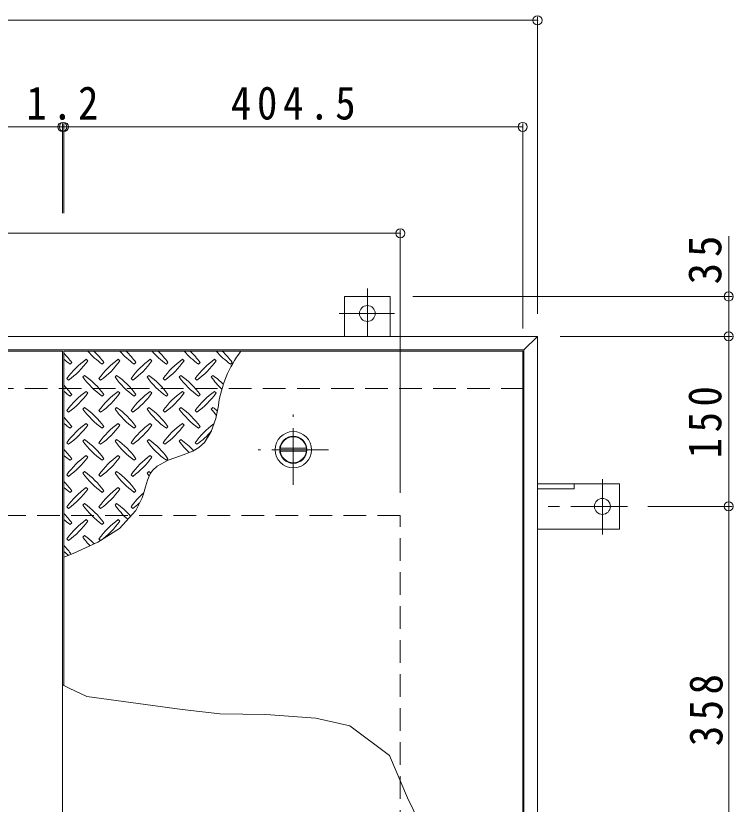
# Model space of a CAD drawing. Units: millimetres at full size, sheet at 1:10. Extents: x -2452 to 2730, y -1962 to 1888.
# Drawn here: x -1298 to -666, y 1007 to 1702 of the extents above; entities that cross this region are included whole.
import ezdxf

# ---------------------------------------------------------------- set-up
doc = ezdxf.new("R2010")
doc.units = ezdxf.units.MM
doc.header["$LTSCALE"] = 10
doc.header["$PDMODE"] = 32
doc.header["$PDSIZE"] = 8
doc.linetypes.add('CHAIN1', pattern=[8, 5, -1, 1, -1])
doc.linetypes.add('DASHED2', pattern=[3, 2, -1])
for name, color, linetype, lineweight in [('0-1_躯体', 2, 'CHAIN1', 9), ('0-2_仕上', 3, 'Continuous', 9), ('0-3_建具', 4, 'Continuous', 9), ('0-5_寸法', 4, 'Continuous', 9), ('0-9', 134, 'Continuous', 5), ('0-C', 2, 'Continuous', 9), ('0-E', 3, 'Continuous', 9), ('0-F', 7, 'Continuous', 9)]:
    doc.layers.add(name, color=color, linetype=linetype, lineweight=lineweight)
doc.styles.add('ＭＳ ゴシック', font='')
doc.styles.get('ＭＳ ゴシック').set_extended_font_data('MS Gothic')

msp = doc.modelspace()

# ---------------------------------------------------------------- linework, layer by layer
at = {"layer": '0-1_躯体', "linetype": 'DASHED2'}
for p, q in [((-850.21, 1373.47), (-2068.21, 1373.47)), ((-959.21, 1261.47), (-1959.21, 1261.47)), ((-959.21, 561.47), (-959.21, 1261.47))]:
    msp.add_line(p, q, dxfattribs=at)
at = {"layer": '0-1_躯体'}
for p, q in [((-1053.46, 1288.47), (-1053.46, 1350.47)), ((-1022.46, 1319.47), (-1084.46, 1319.47))]:
    msp.add_line(p, q, dxfattribs=at)
at = {"layer": '0-2_仕上'}
for p, q in [((-1661.46, 1406.47), (-1256.96, 1406.47)), ((-1256.96, 1406.47), (-1256.96, 416.47)), ((-1255.71, 1406.47), (-851.21, 1406.47)), ((-1255.71, 1111.4), (-1255.71, 1406.47)), ((-851.21, 1406.47), (-851.21, 932.24))]:
    msp.add_line(p, q, dxfattribs=at)
at = {"layer": '0-3_建具'}
for p, q in [((-2080.21, 1419.47), (-838.21, 1419.47)), ((-838.21, 1419.47), (-850.21, 1407.47)), ((-838.21, 403.47), (-838.21, 1419.47)), ((-2068.21, 1407.47), (-850.21, 1407.47)), ((-850.21, 415.47), (-850.21, 1407.47))]:
    msp.add_line(p, q, dxfattribs=at)
at = {"layer": '0-5_寸法', "color": 7}
for p, q in [((-669.69, 1454.67), (-669.69, 1507.83)), ((-1251.08, 1109.2), (-1256.96, 1111.99)), ((-1235.58, 1101.82), (-1251.08, 1109.2))]:
    msp.add_line(p, q, dxfattribs=at)
msp.add_lwpolyline([(-850.21, 931.85), (-884.75, 945.23), (-914.99, 961.65), (-937.56, 980.89), (-952.91, 1012.33), (-968.73, 1049.79), (-1003.69, 1076.02), (-1033.66, 1082.68), (-1077.78, 1086.01), (-1118.15, 1086.42), (-1151.45, 1090.17), (-1235.58, 1101.82)], dxfattribs=at)
at = {"layer": '0-9'}
for p, q in [((-1234.65, 1397.82), (-1236.07, 1399.24)), ((-1206.37, 1397.82), (-1207.78, 1399.24)), ((-1178.09, 1397.82), (-1179.5, 1399.24)), ((-1149.8, 1397.82), (-1151.22, 1399.24)), ((-1121.52, 1397.82), (-1122.93, 1399.24)), ((-1250.21, 1394.99), (-1248.8, 1396.41)), ((-1221.93, 1394.99), (-1220.51, 1396.41)), ((-1193.64, 1394.99), (-1192.23, 1396.41)), ((-1165.36, 1394.99), (-1163.94, 1396.41)), ((-1137.07, 1394.99), (-1135.66, 1396.41)), ((-1108.79, 1394.99), (-1107.37, 1396.41)), ((-1237.48, 1385.1), (-1238.9, 1383.68)), ((-1209.2, 1385.1), (-1210.61, 1383.68)), ((-1180.91, 1385.1), (-1182.33, 1383.68)), ((-1152.63, 1385.1), (-1154.04, 1383.68)), ((-1124.35, 1385.1), (-1125.76, 1383.68)), ((-1253.04, 1382.27), (-1251.62, 1380.85)), ((-1224.75, 1382.27), (-1223.34, 1380.85)), ((-1196.47, 1382.27), (-1195.06, 1380.85)), ((-1168.19, 1382.27), (-1166.77, 1380.85)), ((-1139.9, 1382.27), (-1138.49, 1380.85)), ((-1234.65, 1369.54), (-1236.07, 1370.95)), ((-1206.37, 1369.54), (-1207.78, 1370.95)), ((-1178.09, 1369.54), (-1179.5, 1370.95)), ((-1149.8, 1369.54), (-1151.22, 1370.95)), ((-1121.52, 1369.54), (-1122.93, 1370.95)), ((-1250.21, 1366.71), (-1248.8, 1368.13)), ((-1221.93, 1366.71), (-1220.51, 1368.13)), ((-1193.64, 1366.71), (-1192.23, 1368.13)), ((-1165.36, 1366.71), (-1163.94, 1368.13)), ((-1137.07, 1366.71), (-1135.66, 1368.13)), ((-1237.48, 1356.81), (-1238.9, 1355.4)), ((-1209.2, 1356.81), (-1210.61, 1355.4)), ((-1180.91, 1356.81), (-1182.33, 1355.4)), ((-1152.63, 1356.81), (-1154.04, 1355.4)), ((-1124.35, 1356.81), (-1125.76, 1355.4)), ((-1253.04, 1353.98), (-1251.62, 1352.57)), ((-1224.75, 1353.98), (-1223.34, 1352.57)), ((-1196.47, 1353.98), (-1195.06, 1352.57)), ((-1168.19, 1353.98), (-1166.77, 1352.57)), ((-1139.9, 1353.98), (-1138.49, 1352.57)), ((-1234.65, 1341.25), (-1236.07, 1342.67)), ((-1206.37, 1341.25), (-1207.78, 1342.67)), ((-1178.09, 1341.25), (-1179.5, 1342.67)), ((-1149.8, 1341.25), (-1151.22, 1342.67)), ((-1250.21, 1338.43), (-1248.8, 1339.84)), ((-1221.93, 1338.43), (-1220.51, 1339.84)), ((-1193.64, 1338.43), (-1192.23, 1339.84)), ((-1165.36, 1338.43), (-1163.94, 1339.84)), ((-1137.07, 1338.43), (-1135.66, 1339.84)), ((-1253.04, 1325.7), (-1251.62, 1324.28)), ((-1237.48, 1328.53), (-1238.9, 1327.11)), ((-1224.75, 1325.7), (-1223.34, 1324.28)), ((-1209.2, 1328.53), (-1210.61, 1327.11)), ((-1196.47, 1325.7), (-1195.06, 1324.28)), ((-1180.91, 1328.53), (-1182.33, 1327.11)), ((-1168.19, 1325.7), (-1166.77, 1324.28)), ((-1152.63, 1328.53), (-1154.04, 1327.11)), ((-1139.9, 1325.7), (-1138.49, 1324.28)), ((-1250.21, 1310.14), (-1248.8, 1311.56)), ((-1234.65, 1312.97), (-1236.07, 1314.38)), ((-1221.93, 1310.14), (-1220.51, 1311.56)), ((-1206.37, 1312.97), (-1207.78, 1314.38)), ((-1193.64, 1310.14), (-1192.23, 1311.56)), ((-1178.09, 1312.97), (-1179.5, 1314.38)), ((-1165.36, 1310.14), (-1163.94, 1311.56)), ((-1253.04, 1297.41), (-1251.62, 1296)), ((-1237.48, 1300.24), (-1238.9, 1298.83)), ((-1224.75, 1297.41), (-1223.34, 1296)), ((-1209.2, 1300.24), (-1210.61, 1298.83)), ((-1196.47, 1297.41), (-1195.06, 1296)), ((-1180.91, 1300.24), (-1182.33, 1298.83)), ((-1250.21, 1281.86), (-1248.8, 1283.27)), ((-1234.65, 1284.69), (-1236.07, 1286.1)), ((-1221.93, 1281.86), (-1220.51, 1283.27)), ((-1206.37, 1284.69), (-1207.78, 1286.1)), ((-1193.64, 1281.86), (-1192.23, 1283.27)), ((-1253.04, 1269.13), (-1251.62, 1267.72)), ((-1237.48, 1271.96), (-1238.9, 1270.54)), ((-1224.75, 1269.13), (-1223.34, 1267.72)), ((-1209.2, 1271.96), (-1210.61, 1270.54)), ((-1196.47, 1269.13), (-1195.06, 1267.72)), ((-1250.21, 1253.57), (-1248.8, 1254.99)), ((-1234.65, 1256.4), (-1236.07, 1257.82)), ((-1221.93, 1253.57), (-1220.51, 1254.99)), ((-1206.37, 1256.4), (-1207.78, 1257.82)), ((-1253.04, 1240.85), (-1251.62, 1239.43)), ((-1237.48, 1243.67), (-1238.9, 1242.26)), ((-1224.75, 1240.85), (-1223.34, 1239.43))]:
    msp.add_line(p, q, dxfattribs=at)
msp.add_lwpolyline([(-1255.71, 1224.55), (-1247.44, 1227.88), (-1225.68, 1237.84), (-1206.72, 1250), (-1192.32, 1265.78), (-1186.74, 1277.13), (-1185.6, 1280.61), (-1183.83, 1286.76), (-1181.94, 1292.75), (-1179.5, 1298.22), (-1177.65, 1301.01), (-1173.37, 1305.12), (-1163.77, 1310.22), (-1152.8, 1314.12), (-1142.13, 1318.31), (-1136.72, 1321.47), (-1131.88, 1325.85), (-1125.8, 1335.47), (-1121.85, 1347.05), (-1119.5, 1358.48)], dxfattribs=at)
for centre, radius, start, end in [((-1179.85, 1454.04), 72.5, 221.00789, 234.5273), ((-1279.56, 1354.34), 72.5, 35.47272, 45.97511), ((-1151.57, 1454.04), 72.5, 221.00789, 234.5273), ((-1251.27, 1354.34), 72.5, 35.47272, 45.97511), ((-1123.28, 1454.04), 72.5, 221.00789, 234.5273), ((-1222.99, 1354.34), 72.5, 35.47272, 45.97511), ((-1095, 1454.04), 72.5, 221.00789, 234.5273), ((-1194.7, 1354.34), 72.5, 35.47272, 45.97511), ((-1066.72, 1454.04), 72.5, 221.00789, 234.5273), ((-1018.3, 1344.72), 102.13, 142.79805, 172.25462), ((-1166.42, 1354.34), 72.5, 35.47272, 45.97511), ((-1307.84, 1354.34), 72.5, 35.47272, 44.0249), ((-1208.14, 1454.04), 72.5, 228.99213, 234.5273), ((-1194, 1340.19), 72.5, 125.47272, 144.5273), ((-1165.71, 1340.19), 72.5, 125.47272, 144.5273), ((-1137.43, 1340.19), 72.5, 125.47272, 144.5273), ((-1109.14, 1340.19), 72.5, 125.47272, 144.5273), ((-1080.86, 1340.19), 72.5, 125.47272, 144.5273), ((-1293.7, 1439.9), 72.5, 305.47256, 324.5273), ((-1265.41, 1439.9), 72.5, 305.47256, 324.5273), ((-1237.13, 1439.9), 72.5, 305.47256, 324.5273), ((-1208.84, 1439.9), 72.5, 305.47256, 324.5273), ((-1180.56, 1439.9), 72.5, 305.47256, 324.5273), ((-1279.56, 1326.05), 72.5, 35.47272, 54.5273), ((-1251.27, 1326.05), 72.5, 35.47272, 54.5273), ((-1222.99, 1326.05), 72.5, 35.47272, 54.5273), ((-1194.7, 1326.05), 72.5, 35.47272, 54.5273), ((-1166.42, 1326.05), 72.5, 44.94598, 54.5273), ((-1179.85, 1425.75), 72.5, 215.47258, 234.5273), ((-1151.57, 1425.75), 72.5, 215.47258, 234.5273), ((-1123.28, 1425.75), 72.5, 215.47258, 234.5273), ((-1095, 1425.75), 72.5, 215.47258, 234.5273), ((-1066.72, 1425.75), 72.5, 215.47258, 226.69856), ((-1307.84, 1326.05), 72.5, 35.47272, 44.0249), ((-1208.14, 1425.75), 72.5, 228.99213, 234.5273), ((-1194, 1311.91), 72.5, 125.47272, 144.5273), ((-1165.71, 1311.91), 72.5, 125.47272, 144.5273), ((-1137.43, 1311.91), 72.5, 125.47272, 144.5273), ((-1109.14, 1311.91), 72.5, 125.47272, 144.5273), ((-1080.86, 1311.91), 72.5, 125.47272, 144.5273), ((-1293.7, 1411.61), 72.5, 305.47256, 324.5273), ((-1265.41, 1411.61), 72.5, 305.47256, 324.5273), ((-1237.13, 1411.61), 72.5, 305.47256, 324.5273), ((-1208.84, 1411.61), 72.5, 305.47256, 324.5273), ((-1180.56, 1411.61), 72.5, 305.47256, 324.5273), ((-1279.56, 1297.77), 72.5, 35.47272, 54.5273), ((-1251.27, 1297.77), 72.5, 35.47272, 54.5273), ((-1222.99, 1297.77), 72.5, 35.47272, 54.5273), ((-1194.7, 1297.77), 72.5, 35.47272, 54.5273), ((-1166.42, 1297.77), 72.5, 50.65677, 54.5273), ((-1179.85, 1397.47), 72.5, 215.47258, 234.5273), ((-1151.57, 1397.47), 72.5, 215.47258, 234.5273), ((-1123.28, 1397.47), 72.5, 215.47258, 234.5273), ((-1095, 1397.47), 72.5, 215.47258, 234.5273), ((-1066.72, 1397.47), 72.5, 215.47258, 221.1628), ((-1307.84, 1297.77), 72.5, 35.47272, 44.0249), ((-1208.14, 1397.47), 72.5, 228.99213, 234.5273), ((-1194, 1283.63), 72.5, 125.47272, 144.5273), ((-1165.71, 1283.63), 72.5, 125.47272, 144.5273), ((-1137.43, 1283.63), 72.5, 125.47272, 144.5273), ((-1109.14, 1283.63), 72.5, 125.47272, 144.5273), ((-1293.7, 1383.33), 72.5, 305.47256, 324.5273), ((-1265.41, 1383.33), 72.5, 305.47256, 324.52728), ((-1237.13, 1383.33), 72.5, 305.47256, 324.52728), ((-1208.84, 1383.33), 72.5, 305.47256, 324.52728), ((-1080.86, 1283.63), 72.5, 126.00705, 144.5273), ((-1180.56, 1383.33), 72.5, 305.47256, 319.2924), ((-1179.85, 1369.19), 72.5, 215.47258, 234.5273), ((-1279.56, 1269.48), 72.5, 35.47272, 54.5273), ((-1151.57, 1369.19), 72.5, 215.47258, 234.5273), ((-1251.27, 1269.48), 72.5, 35.47272, 54.5273), ((-1123.28, 1369.19), 72.5, 215.47258, 234.5273), ((-1222.99, 1269.48), 72.5, 35.47272, 54.5273), ((-1095, 1369.19), 72.5, 215.47258, 225.99713), ((-1194.7, 1269.48), 72.5, 42.74814, 54.5273), ((-1307.84, 1269.48), 72.5, 35.47272, 44.0249), ((-1208.14, 1369.19), 72.5, 228.99213, 234.5273), ((-1194, 1255.34), 72.5, 125.47272, 144.5273), ((-1293.7, 1355.04), 72.5, 305.47256, 324.5273), ((-1165.71, 1255.34), 72.5, 125.47272, 144.5273), ((-1265.41, 1355.04), 72.5, 305.47256, 324.5273), ((-1137.43, 1255.34), 72.5, 125.47272, 144.5273), ((-1237.13, 1355.04), 72.5, 305.47256, 324.5273), ((-1179.85, 1340.9), 72.5, 215.47258, 234.5273), ((-1279.56, 1241.2), 72.5, 35.47272, 54.5273), ((-1151.57, 1340.9), 72.5, 215.47258, 234.5273), ((-1251.27, 1241.2), 72.5, 35.47272, 54.5273), ((-1123.28, 1340.9), 72.5, 215.47258, 218.03572), ((-1222.99, 1241.2), 72.5, 52.70831, 54.5273), ((-1307.84, 1241.2), 72.5, 35.47272, 44.0249), ((-1208.14, 1340.9), 72.5, 228.99213, 234.5273), ((-1194, 1227.06), 72.5, 125.47272, 144.5273), ((-1293.7, 1326.76), 72.5, 305.47256, 324.5273), ((-1165.71, 1227.06), 72.5, 125.47272, 144.5273), ((-1265.41, 1326.76), 72.5, 305.47256, 324.5273), ((-1137.43, 1227.06), 72.5, 131.38763, 144.5273), ((-1179.85, 1312.62), 72.5, 215.47258, 234.5273), ((-1279.56, 1212.91), 72.5, 35.47272, 54.5273), ((-1151.57, 1312.62), 72.5, 215.47258, 228.77962), ((-1251.27, 1212.91), 72.5, 41.35275, 54.5273), ((-1237.13, 1326.76), 72.5, 305.47256, 311.59831), ((-1307.84, 1212.91), 72.5, 35.47272, 44.0249), ((-1208.14, 1312.62), 72.5, 228.99213, 234.5273), ((-1194, 1198.77), 72.5, 125.47272, 144.5273), ((-1293.7, 1298.47), 72.5, 305.47256, 324.5273), ((-1165.71, 1198.77), 72.5, 125.47272, 144.5273), ((-1265.41, 1298.47), 72.5, 305.47256, 324.5273), ((-1179.85, 1284.33), 72.5, 215.47258, 223.25978), ((-1279.56, 1184.63), 72.5, 45.57452, 54.5273), ((-1307.84, 1184.63), 72.5, 35.94795, 44.0249), ((-1208.14, 1284.33), 72.5, 228.99213, 233.25279)]:
    msp.add_arc(centre, radius, start, end, dxfattribs=at)
at = {"layer": '0-C', "color": 4}
for p, q in [((-1064.89, 1320.72), (-1042.03, 1320.72)), ((-1064.89, 1318.22), (-1042.03, 1318.22))]:
    msp.add_line(p, q, dxfattribs=at)
at = {"layer": '0-C'}
for radius in [16, 12, 11.75]:
    msp.add_circle((-1053.46, 1319.47), radius, dxfattribs=at)
at = {"layer": '0-C', "color": 4}
msp.add_circle((-1053.46, 1319.47), 11.5, dxfattribs=at)
at = {"layer": '0-E', "linetype": 'CHAIN1'}
for p, q in [((-988.21, 1461.83), (-988.21, 1419.67)), ((-1013.05, 1439.67), (-964.16, 1439.67)), ((-781.01, 1244.63), (-781.01, 1293.51)), ((-758.85, 1269.47), (-838.01, 1269.47))]:
    msp.add_line(p, q, dxfattribs=at)
at = {"layer": '0-E'}
for p, q in [((-1008.21, 1454.67), (-968.21, 1454.67)), ((-1008.21, 1419.47), (-1008.21, 1454.67)), ((-968.21, 1419.47), (-968.21, 1454.67)), ((-838.21, 1289.47), (-766.01, 1289.47)), ((-806.01, 1289.47), (-806.01, 1284.97)), ((-766.01, 1249.47), (-766.01, 1289.47)), ((-838.21, 1284.97), (-806.01, 1284.97)), ((-838.21, 1249.47), (-766.01, 1249.47))]:
    msp.add_line(p, q, dxfattribs=at)
for centre in [(-988.21, 1439.67), (-781.01, 1269.47)]:
    msp.add_circle(centre, 7, dxfattribs=at)
at = {"layer": '0-F'}
for p, q in [((-2080.21, 1698.31), (-838.21, 1698.31)), ((-838.21, 1701.31), (-838.21, 1439.47)), ((-1256.96, 1607.3), (-1256.96, 1528.16)), ((-1255.71, 1607.3), (-1255.71, 1528.16)), ((-851.21, 1607.3), (-851.21, 1426.47)), ((-1661.46, 1604.3), (-1256.96, 1604.3)), ((-1256.96, 1604.3), (-1255.71, 1604.3)), ((-1255.71, 1604.3), (-851.21, 1604.3)), ((-1959.21, 1510.42), (-959.21, 1510.42)), ((-959.21, 1513.42), (-959.21, 1281.47)), ((-666.69, 1454.67), (-948.21, 1454.67)), ((-669.69, 1419.47), (-669.69, 1454.67)), ((-666.69, 1419.47), (-818.21, 1419.47)), ((-669.69, 1419.47), (-669.69, 1269.47)), ((-666.69, 1269.47), (-740.85, 1269.47)), ((-669.69, 1269.47), (-669.69, 911.47))]:
    msp.add_line(p, q, dxfattribs=at)
for p in [(-838.21, 1698.31), (-1256.96, 1604.3), (-1255.71, 1604.3), (-851.21, 1604.3), (-959.21, 1510.42), (-669.69, 1454.67), (-669.69, 1419.47), (-669.69, 1269.47)]:
    msp.add_point(p, dxfattribs=at)

# ---------------------------------------------------------------- texts
at = {"layer": '0-F', "color": 2, "char_height": 29.33, "attachment_point": 7, "style": 'ＭＳ ゴシック'}
for s, insert in [('\\T1.27;\\W0.9;1.2', (-1288.83, 1610.3)), ('\\T1.28;\\W0.9;404.5', (-1108.46, 1610.3))]:
    msp.add_mtext(s, dxfattribs=dict(at, insert=insert))
at = {"layer": '0-F', "color": 2, "char_height": 29.33, "attachment_point": 7, "rotation": 90, "style": 'ＭＳ ゴシック'}
for s, insert in [('\\T1.27;\\W0.95;35', (-675.69, 1465.33)), ('\\T1.27;\\W0.9;150', (-675.69, 1311.97)), ('\\T1.27;\\W0.9;358', (-674.69, 1057.97))]:
    msp.add_mtext(s, dxfattribs=dict(at, insert=insert))

doc.saveas('drawing.dxf')
